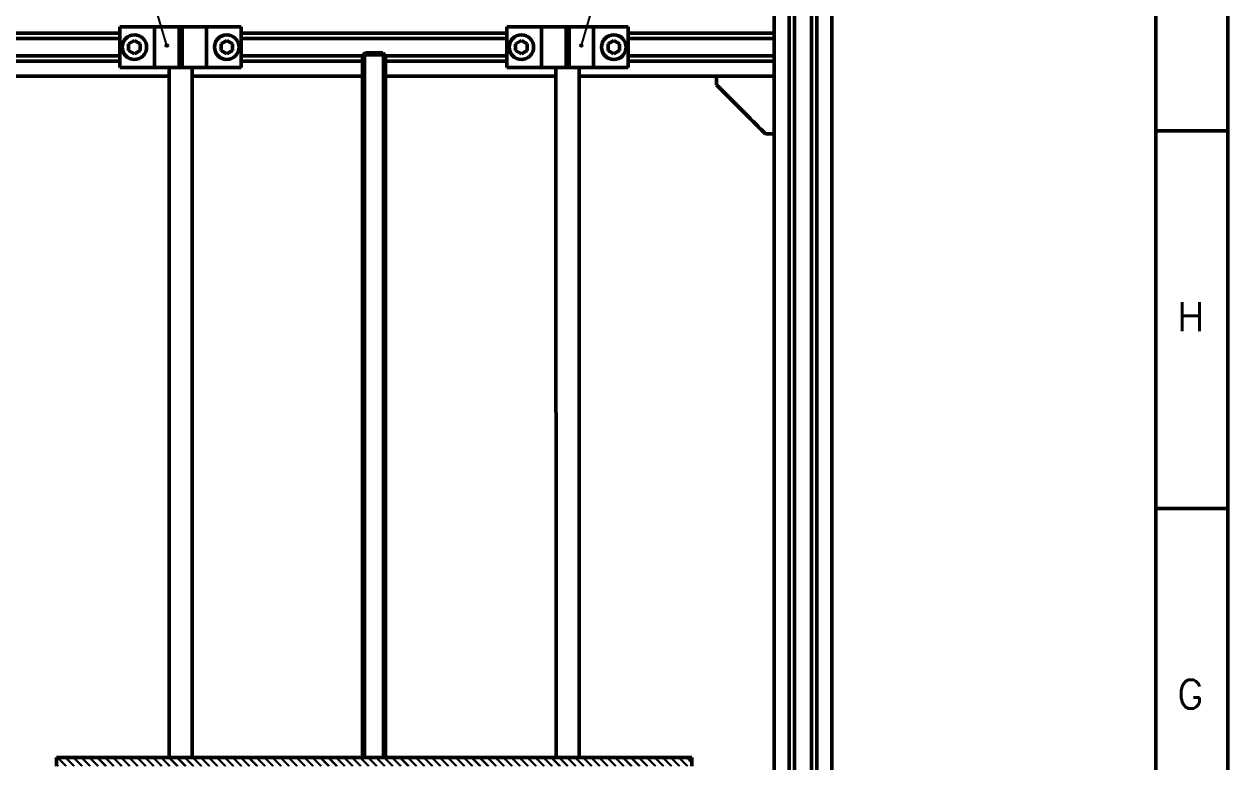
# Model space of a CAD drawing. Extents: x 28090 to 29926, y -10629 to -9321.
# Drawn here: x 29508.8 to 29925.7, y -9801.4 to -9545.9 of the extents above; entities that cross this region are included whole.
import ezdxf

# ---------------------------------------------------------------- set-up
doc = ezdxf.new("R2010")
doc.units = 0
doc.layers.add('Cotas', color=90, linetype='Continuous')
doc.layers.add('Hachura', color=9, linetype='Continuous')
for name, color, linetype, lineweight in [('Fixação e Transmissão', 5, 'Continuous', 50), ('Perfis e Cantoneiras', 2, 'Continuous', 50), ('Peças Usinadas', 120, 'Continuous', 50)]:
    doc.layers.add(name, color=color, linetype=linetype, lineweight=lineweight)
doc.styles.get("Standard").update_dxf_attribs({"font": 'romans.shx'})

msp = doc.modelspace()

# ---------------------------------------------------------------- hatches: boundary and pattern name
at = {"layer": 'Cotas'}
h = msp.add_hatch(color=256, dxfattribs=at)
h.dxf.hatch_style = 1
h.paths.add_polyline_path([(29558.72, -9553.314, -0.2411741), (29558.53, -9553.684, -0.6113775), (29557.808, -9553.314, -1), (29558.72, -9553.314)])
h = msp.add_hatch(color=256, dxfattribs=at)
h.dxf.hatch_style = 1
h.paths.add_polyline_path([(29701.346, -9553.314, 0.2411741), (29701.536, -9553.684, 0.6113775), (29702.258, -9553.314, 1), (29701.346, -9553.314)])
at = {"layer": 'Hachura'}
h = msp.add_hatch(dxfattribs=at)
h.set_pattern_fill('JIS_LC_8A', color=256, scale=0.25, angle=89.999996)
h.paths.add_polyline_path([(29520.033, -9799.868), (29559.033, -9799.868), (29567.033, -9799.868), (29626.033, -9799.868), (29627.033, -9799.868), (29633.033, -9799.868), (29634.033, -9799.868), (29693.033, -9799.868), (29701.033, -9799.868), (29740.033, -9799.868), (29740.033, -9802.868), (29738.282, -9802.868), (29736.033, -9802.868), (29734.785, -9802.868), (29733.283, -9802.868), (29733.033, -9802.868), (29701.033, -9802.868), (29693.033, -9802.868), (29634.033, -9802.868), (29633.033, -9802.868), (29627.033, -9802.868), (29626.033, -9802.868), (29567.033, -9802.868), (29559.033, -9802.868), (29527.033, -9802.868), (29526.783, -9802.868), (29525.281, -9802.868), (29524.033, -9802.868), (29521.784, -9802.868), (29520.033, -9802.868), (29520.033, -9799.868)])

# ---------------------------------------------------------------- linework, layer by layer
at = {"layer": 'Cotas'}
for p, q in [((29558.264, -9553.314), (29547.208, -9515.529)), ((29701.802, -9553.314), (29712.858, -9515.529))]:
    msp.add_line(p, q, dxfattribs=at)
for centre in [(29558.264, -9553.314), (29701.802, -9553.314)]:
    msp.add_circle(centre, 0.456, dxfattribs=at)
at = {"layer": 'Fixação e Transmissão'}
for p, q in [((29542.035, -9546.868), (29542.035, -9560.868)), ((29542.035, -9546.868), (29584.035, -9546.868)), ((29554.035, -9546.868), (29554.035, -9560.868)), ((29562.535, -9546.868), (29562.535, -9560.868)), ((29563.535, -9546.868), (29563.535, -9560.868)), ((29572.035, -9546.868), (29572.035, -9560.868)), ((29584.035, -9546.868), (29584.035, -9560.868)), ((29718.031, -9546.868), (29676.031, -9546.868)), ((29676.031, -9546.868), (29676.031, -9560.868)), ((29688.031, -9546.868), (29688.031, -9560.868)), ((29696.531, -9546.868), (29696.531, -9560.868)), ((29697.531, -9546.868), (29697.531, -9560.868)), ((29706.031, -9546.868), (29706.031, -9560.868)), ((29718.031, -9546.868), (29718.031, -9560.868)), ((29545.035, -9552.714), (29547.035, -9551.559)), ((29549.035, -9552.714), (29547.035, -9551.559)), ((29577.035, -9552.714), (29579.035, -9551.559)), ((29581.035, -9552.714), (29579.035, -9551.559)), ((29679.031, -9552.714), (29681.031, -9551.559)), ((29683.031, -9552.714), (29681.031, -9551.559)), ((29711.031, -9552.714), (29713.031, -9551.559)), ((29715.031, -9552.714), (29713.031, -9551.559)), ((29545.035, -9555.023), (29547.035, -9556.178)), ((29545.035, -9555.023), (29545.035, -9555.023)), ((29549.035, -9555.023), (29547.035, -9556.178)), ((29577.035, -9555.023), (29579.035, -9556.178)), ((29581.035, -9555.023), (29579.035, -9556.178)), ((29627.033, -9555.861), (29626.033, -9556.861)), ((29626.033, -9799.868), (29626.033, -9556.861)), ((29633.033, -9555.861), (29627.033, -9555.861)), ((29634.033, -9556.861), (29633.033, -9555.861)), ((29634.033, -9799.868), (29634.033, -9556.861)), ((29679.031, -9555.023), (29681.031, -9556.178)), ((29683.031, -9555.023), (29681.031, -9556.178)), ((29711.031, -9555.023), (29713.031, -9556.178)), ((29715.031, -9555.023), (29713.031, -9556.178)), ((29715.031, -9555.023), (29715.031, -9555.023)), ((29542.035, -9560.868), (29584.035, -9560.868)), ((29718.031, -9560.868), (29676.031, -9560.868)), ((29520.033, -9799.868), (29520.033, -9802.868)), ((29740.033, -9799.868), (29520.033, -9799.868)), ((29740.033, -9802.868), (29740.033, -9799.868))]:
    msp.add_line(p, q, dxfattribs=at)
at = {"layer": 'Fixação e Transmissão', "ltscale": 0.1}
for p, q in [((29545.035, -9552.714), (29545.035, -9555.023)), ((29549.035, -9552.714), (29549.035, -9555.023)), ((29577.035, -9552.714), (29577.035, -9555.023)), ((29581.035, -9552.714), (29581.035, -9555.023)), ((29679.031, -9552.714), (29679.031, -9555.023)), ((29683.031, -9552.714), (29683.031, -9555.023)), ((29711.031, -9552.714), (29711.031, -9555.023)), ((29715.031, -9552.714), (29715.031, -9555.023))]:
    msp.add_line(p, q, dxfattribs=at)
at = {"layer": 'Fixação e Transmissão'}
for centre in [(29547.035, -9553.868), (29579.035, -9553.868), (29681.031, -9553.868), (29713.031, -9553.868)]:
    msp.add_circle(centre, 4.25, dxfattribs=at)
at = {"layer": 'Hachura'}
for p, q in [((29634.033, -9556.861), (29626.033, -9556.861)), ((29627.033, -9799.868), (29627.033, -9555.861)), ((29633.033, -9799.868), (29633.033, -9555.861))]:
    msp.add_line(p, q, dxfattribs=at)
at = {"layer": 'Perfis e Cantoneiras'}
for p, q in [((29768.533, -9945.868), (29768.533, -9385.868)), ((29788.533, -9945.868), (29788.533, -9385.868)), ((29773.733, -9879.868), (29773.733, -9527.868)), ((29775.533, -9885.768), (29775.533, -9527.868)), ((29781.533, -9885.768), (29781.533, -9527.868)), ((29783.333, -9879.868), (29783.333, -9527.868)), ((29542.035, -9549.068), (29432.533, -9549.068)), ((29542.035, -9550.868), (29432.533, -9550.868)), ((29676.031, -9549.068), (29584.035, -9549.068)), ((29676.031, -9550.868), (29584.035, -9550.868)), ((29768.533, -9549.068), (29718.031, -9549.068)), ((29768.533, -9550.868), (29718.031, -9550.868)), ((29542.035, -9556.868), (29432.533, -9556.868)), ((29626.033, -9556.868), (29584.035, -9556.868)), ((29676.031, -9556.868), (29634.033, -9556.868)), ((29768.533, -9556.868), (29718.031, -9556.868)), ((29542.035, -9558.668), (29432.533, -9558.668)), ((29626.033, -9558.668), (29584.035, -9558.668)), ((29676.031, -9558.668), (29634.033, -9558.668)), ((29768.533, -9558.668), (29718.031, -9558.668)), ((29559.065, -9563.868), (29432.533, -9563.868)), ((29626.033, -9563.868), (29567.065, -9563.868)), ((29693.001, -9563.868), (29634.033, -9563.868)), ((29768.533, -9563.868), (29701.001, -9563.868))]:
    msp.add_line(p, q, dxfattribs=at)
at = {"layer": 'Perfis e Cantoneiras', "color": 7}
for p, q in [((29559.065, -9560.868), (29559.033, -9799.868)), ((29567.065, -9560.868), (29567.033, -9799.868)), ((29693.001, -9560.868), (29693.033, -9799.868)), ((29701.001, -9560.868), (29701.033, -9799.868))]:
    msp.add_line(p, q, dxfattribs=at)
at = {"layer": 'Perfis e Cantoneiras', "color": 30}
for p, q in [((29748.533, -9566.868), (29748.533, -9563.868)), ((29748.533, -9566.868), (29748.533, -9563.868)), ((29749.533, -9563.868), (29768.533, -9563.868)), ((29768.533, -9563.868), (29749.533, -9563.868)), ((29768.533, -9563.868), (29768.533, -9582.868)), ((29768.533, -9582.868), (29768.533, -9563.868)), ((29768.533, -9583.868), (29765.533, -9583.868)), ((29768.533, -9583.868), (29765.533, -9583.868))]:
    msp.add_line(p, q, dxfattribs=at)
for points, degree in [([(29748.533, -9563.868), (29748.533, -9563.868), (29748.552, -9563.868)], 2), ([(29748.552, -9563.868), (29748.571, -9563.868), (29748.609, -9563.868)], 2), ([(29748.609, -9563.868), (29748.647, -9563.868), (29748.702, -9563.868)], 2), ([(29748.702, -9563.868), (29748.756, -9563.868), (29748.826, -9563.868)], 2), ([(29748.826, -9563.868), (29748.896, -9563.868), (29748.977, -9563.868)], 2), ([(29748.977, -9563.868), (29749.059, -9563.868), (29749.15, -9563.868)], 2), ([(29749.15, -9563.868), (29749.241, -9563.868), (29749.338, -9563.868)], 2), ([(29749.338, -9563.868), (29749.533, -9563.868)], 1), ([(29748.533, -9566.868), (29765.533, -9583.868)], 1), ([(29768.533, -9582.868), (29768.533, -9583.038), (29768.533, -9583.199), (29768.533, -9583.304), (29768.533, -9583.4), (29768.533, -9583.494), (29768.533, -9583.575), (29768.533, -9583.613), (29768.533, -9583.65), (29768.533, -9583.683), (29768.533, -9583.715), (29768.533, -9583.742), (29768.533, -9583.769), (29768.533, -9583.791), (29768.533, -9583.812), (29768.533, -9583.828), (29768.533, -9583.843), (29768.533, -9583.853), (29768.533, -9583.862), (29768.533, -9583.865), (29768.533, -9583.868)], 2), ([(29768.533, -9583.063), (29768.533, -9583.16), (29768.533, -9583.251)], 2), ([(29768.533, -9583.251), (29768.533, -9583.342), (29768.533, -9583.424)], 2), ([(29768.533, -9583.424), (29768.533, -9583.506), (29768.533, -9583.575)], 2), ([(29768.533, -9583.575), (29768.533, -9583.645), (29768.533, -9583.7)], 2), ([(29768.533, -9583.7), (29768.533, -9583.754), (29768.533, -9583.792)], 2), ([(29768.533, -9583.792), (29768.533, -9583.83), (29768.533, -9583.849)], 2), ([(29768.533, -9583.849), (29768.533, -9583.868), (29768.533, -9583.868)], 2)]:
    msp.add_open_spline(points, degree=degree, dxfattribs=at)
msp.add_open_spline([(29748.533, -9563.868), (29748.535, -9563.868), (29748.537, -9563.868), (29748.539, -9563.868), (29748.546, -9563.868), (29748.552, -9563.868), (29748.558, -9563.868), (29748.568, -9563.868), (29748.579, -9563.868), (29748.589, -9563.868), (29748.603, -9563.868), (29748.618, -9563.868), (29748.632, -9563.868), (29748.65, -9563.868), (29748.668, -9563.868), (29748.686, -9563.868), (29748.708, -9563.868), (29748.73, -9563.868), (29748.751, -9563.868), (29748.776, -9563.868), (29748.801, -9563.868), (29748.826, -9563.868), (29748.854, -9563.868), (29748.882, -9563.868), (29748.909, -9563.868), (29748.969, -9563.868), (29749.032, -9563.868), (29749.099, -9563.868), (29749.235, -9563.868), (29749.383, -9563.868), (29749.533, -9563.868)], degree=3, knots=[0, 0, 0, 0, 0.1122, 0.1122, 0.1122, 0.224399, 0.224399, 0.224399, 0.336599, 0.336599, 0.336599, 0.448799, 0.448799, 0.448799, 0.560999, 0.560999, 0.560999, 0.673198, 0.673198, 0.673198, 0.785398, 0.785398, 0.785398, 0.897598, 0.897598, 0.897598, 1.122, 1.122, 1.122, 1.5708, 1.5708, 1.5708, 1.5708], dxfattribs=at)
at = {"layer": 'Peças Usinadas'}
for p, q in [((29925.654, -9582.871), (29900.654, -9582.871)), ((29925.654, -9713.586), (29900.654, -9713.586))]:
    msp.add_line(p, q, dxfattribs=at)
at = {"layer": 'Peças Usinadas', "flags": 128}
msp.add_lwpolyline([(28089.925, -10628.591), (29925.654, -10628.591), (29925.654, -9321.442), (28089.925, -9321.442)], close=True, dxfattribs=at)
msp.add_lwpolyline([(28114.925, -10603.591), (29900.654, -10603.591), (29900.654, -9346.442), (28114.925, -9346.442), (28114.925, -10603.591)], dxfattribs=at)

# ---------------------------------------------------------------- texts
at = {"layer": 'Cotas'}
for s, p in [('H', (29908.132, -9652.188)), ('G', (29908.132, -9782.903))]:
    msp.add_text(s, height=10, dxfattribs=at).set_placement(p)

doc.saveas('drawing.dxf')
